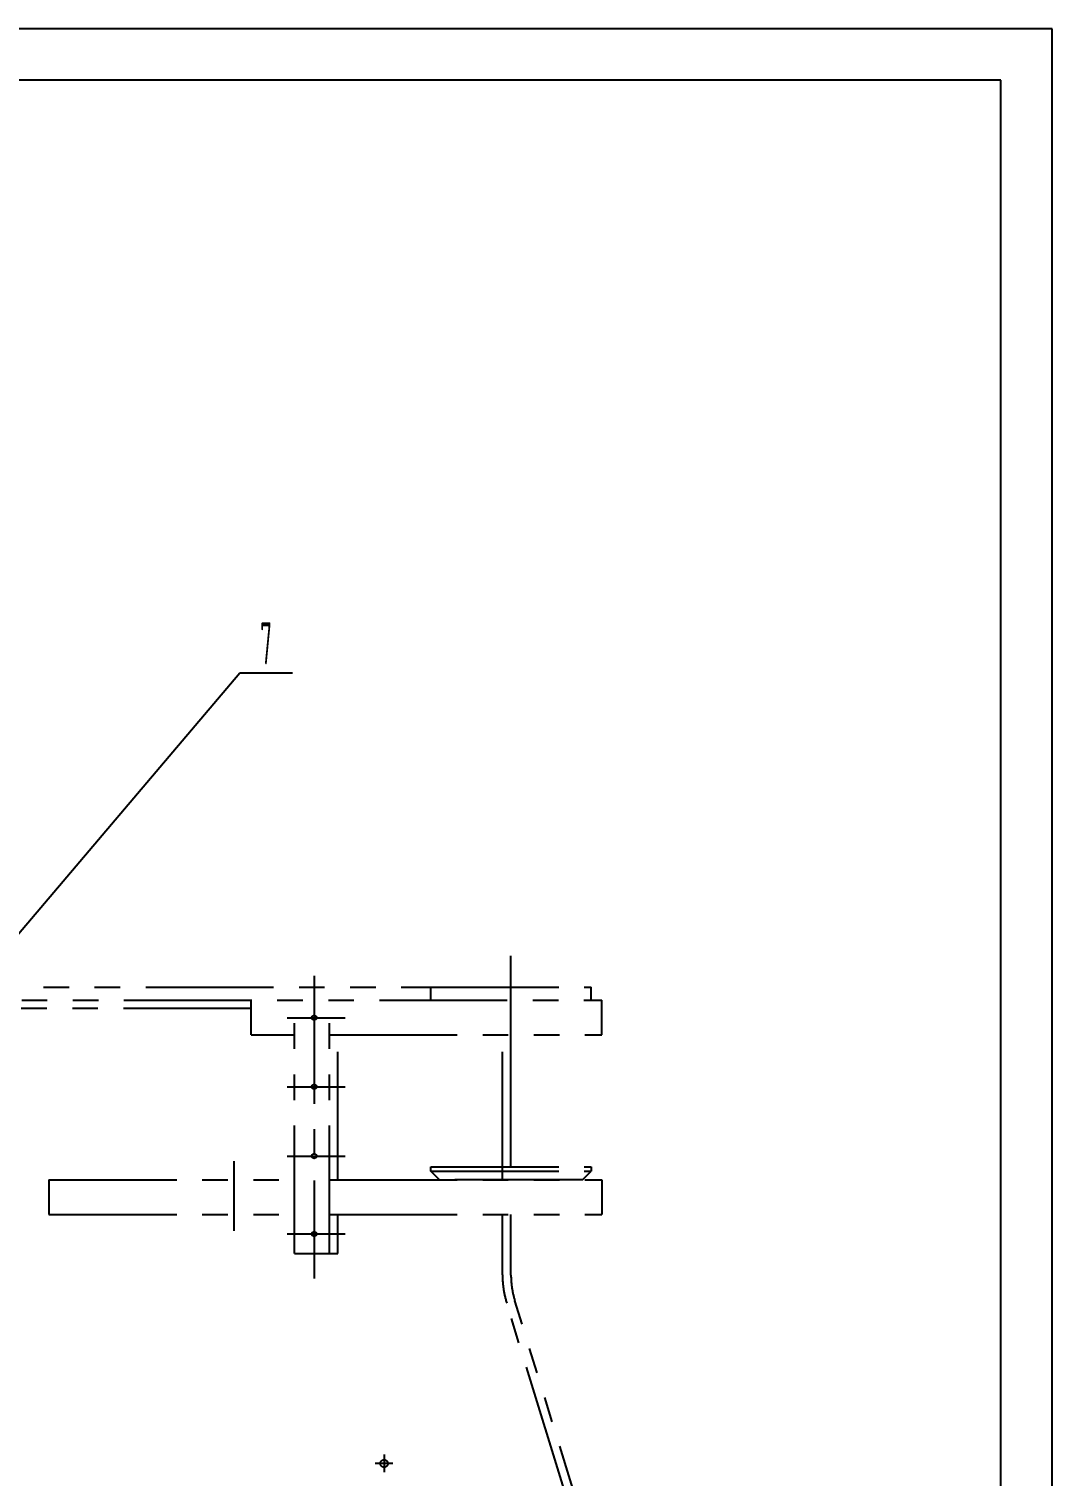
# Model space of a CAD drawing. Header units: millimetres. Extents: x 0 to 12600, y -343 to 8910.
# Drawn here: x 9597 to 12600, y 4666 to 8910 of the extents above; entities that cross this region are included whole.
import ezdxf
from ezdxf.enums import TextEntityAlignment as Align

# ---------------------------------------------------------------- set-up
doc = ezdxf.new("R2010")
doc.units = ezdxf.units.MM
doc.header["$LTSCALE"] = 300
doc.linetypes.add('G', pattern=[2, 1.25, -0.25, 0.25, -0.25])
doc.linetypes.add('K', pattern=[2.5, 1.25, -0.25, 0.25, -0.25, 0.25, -0.25])
for name, color, linetype in [('01', 7, 'Continuous'), ('02', 1, 'Continuous'), ('05', 142, 'G'), ('07', 6, 'K'), ('11', 3, 'Continuous')]:
    doc.layers.add(name, color=color, linetype=linetype)
doc.styles.get("Standard").update_dxf_attribs({"font": 'isocp', "width": 0.707, "bigfont": 'intecad.shx'})

# ---------------------------------------------------------------- blocks, each defined once
blk = doc.blocks.new('rtret')
at = {"layer": '05', "color": 4, "linetype": 'G'}
for p, q in [((12000.3, 1103.7), (12000.3, 1414.3)), ((11422.7, 1355.5), (11422.7, 467.6))]:
    blk.add_line(p, q, dxfattribs=at)
at = {"layer": '07', "color": 6, "linetype": 'K'}
for p, q in [((3428.3, 1322.3), (11765.3, 1322.3)), ((11765.3, 1284.3), (11765.3, 1322.3)), ((11765.3, 1322.3), (12235.3, 1322.3)), ((12235.3, 1284.3), (12235.3, 1322.3)), ((3364.3, 1284.3), (12267.3, 1284.3)), ((11238.3, 1182.3), (11238.3, 1284.3)), ((11365.3, 541.3), (11365.3, 1284.3)), ((11467.3, 541.3), (11467.3, 1284.3)), ((12267.3, 1182.3), (12267.3, 1284.3)), ((11238.3, 1259.3), (4609.3, 1259.3)), ((11343.4, 1232.7), (11513.2, 1232.7)), ((11238.3, 1182.3), (11365.3, 1182.3)), ((11467.3, 1182.3), (12267.3, 1182.3)), ((11492.3, 757.3), (11492.3, 1182.3)), ((11975.3, 757.3), (11975.3, 1181.3)), ((12000.3, 795.3), (12000.3, 1182.3)), ((11343.4, 1030.2), (11513.2, 1030.2)), ((11187.7, 607.6), (11187.7, 812.4)), ((11343.4, 827), (11513.2, 827)), ((11765.3, 795.3), (12235.3, 795.3)), ((11765.3, 782.3), (11765.3, 795.3)), ((11765.3, 782.3), (12235.3, 782.3)), ((11790.3, 757.3), (11765.3, 782.3)), ((12210.3, 757.3), (12235.3, 782.3)), ((12235.3, 795.3), (12235.3, 782.3)), ((10644.3, 757.3), (11365.3, 757.3)), ((10644.3, 757.3), (10644.3, 655.3)), ((11467.3, 757.3), (12267.3, 757.3)), ((12210.3, 757.3), (11790.3, 757.3)), ((12267.3, 757.3), (12267.3, 655.3)), ((10644.3, 655.3), (11365.3, 655.3)), ((11467.3, 655.3), (12267.3, 655.3)), ((11492.3, 541.3), (11492.3, 655.3)), ((11975.3, 478.3), (11975.3, 655.3)), ((12000.3, 477.3), (12000.3, 655.3)), ((11343.4, 598.4), (11513.2, 598.4)), ((11365.3, 541.3), (11467.3, 541.3)), ((11467.3, 541.3), (11492.3, 541.3)), ((12156.3, -150.7), (11987.7, 395.8)), ((12254.3, -382.5), (12011.6, 402.3)), ((11653.8, -74.7), (11602, -74.7)), ((11627.9, -48.8), (11627.9, -100.6))]:
    blk.add_line(p, q, dxfattribs=at)
for centre, radius in [((11422.7, 1232.7), 7), ((11422.7, 1030.2), 7), ((11422.7, 827), 7), ((11422.7, 598.4), 7), ((11627.9, -74.7), 11.1)]:
    blk.add_circle(centre, radius, dxfattribs=at)
for centre, radius, end in [((12255.3, 478.3), 280, 197.1426), ((12254.3, 477.3), 254, 197.1817)]:
    blk.add_arc(centre, radius, 180, end, dxfattribs=at)
blk = doc.blocks.new('*U193')
at = {"layer": '01'}
for points in [[(415, 292), (25, 292)], [(415, 5), (415, 292)]]:
    blk.add_lwpolyline(points, dxfattribs=at)
at = {"layer": '02'}
for points in [[(420, 297), (0, 297)], [(420, 0), (420, 297)]]:
    blk.add_lwpolyline(points, dxfattribs=at)

msp = doc.modelspace()

# ---------------------------------------------------------------- linework, layer by layer
at = {"layer": '02'}
for p, q in [((8577.43, 5091.43), (10215.8, 7021.35)), ((10215.8, 7021.35), (10370.8, 7021.35))]:
    msp.add_line(p, q, dxfattribs=at)

# ---------------------------------------------------------------- block references
msp.add_blockref('rtret', (-988.27, 4777.6))
at = {"layer": '05', "xscale": 30, "yscale": 30, "zscale": 30}
msp.add_blockref('*U193', (0, 0), dxfattribs=at)

# ---------------------------------------------------------------- texts
at = {"layer": '11', "width": 0.514182}
msp.add_text('7', height=123.74, dxfattribs=at).set_placement((10275.8, 7046.35), (10310.79, 7046.35), align=Align.FIT)

doc.saveas('drawing.dxf')
